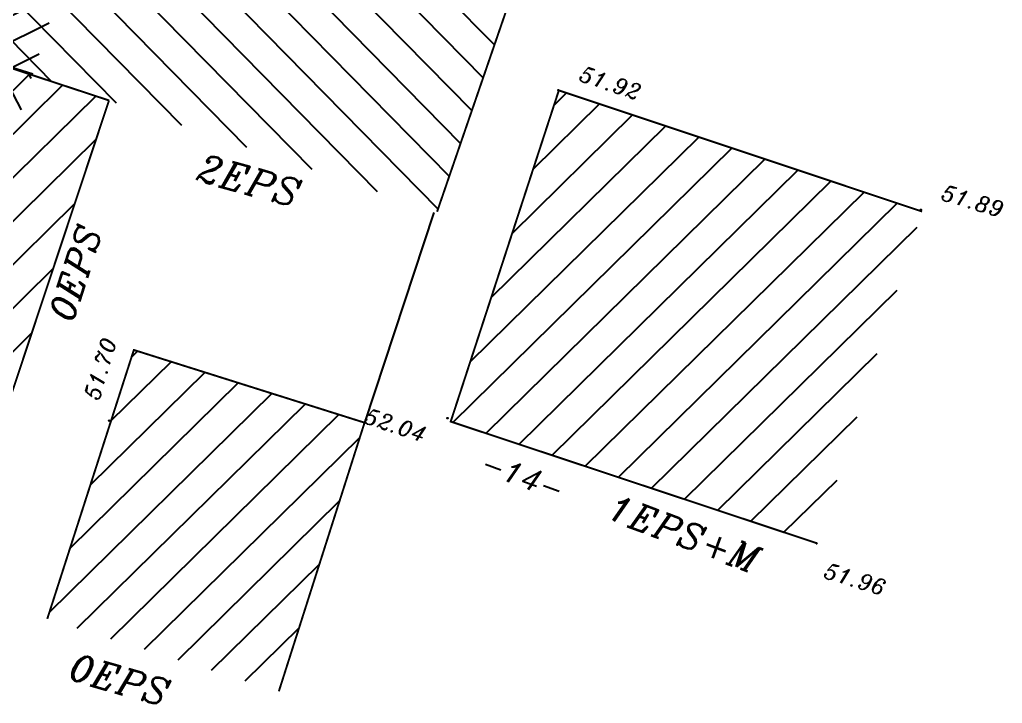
# Model space of a CAD drawing. Extents: x 661856 to 662117, y 6866905 to 6867165.
# Drawn here: x 662074.33 to 662099.66, y 6867001.86 to 6867019.48 of the extents above; entities that cross this region are included whole.
import ezdxf
from ezdxf.enums import TextEntityAlignment as Align

# ---------------------------------------------------------------- set-up
doc = ezdxf.new("R2010")
doc.units = 0
doc.linetypes.add('CONTINU', pattern=[0])
doc.linetypes.add('JSI_TCO2', pattern=[1, 0.5, 0.5])
doc.layers.get('0').update_dxf_attribs({"linetype": 'CONTINUOUS'})
for name, color, linetype in [('BATI', 6, 'CONTINUOUS'), ('BATI_PUBLIC', 7, 'CONTINU'), ('CLOTURE', 7, 'CONTINU'), ('COTE_ALTI', 8, 'CONTINU'), ('HACHURE', 7, 'CONTINUOUS'), ('NOM_DE_VOIE', 7, 'CONTINU')]:
    doc.layers.add(name, color=color, linetype=linetype)
doc.styles.add('ITALIC', font='italic.shx', dxfattribs={"height": 0.6})
doc.styles.get("Standard").update_dxf_attribs({"font": 'ARIALUNI.ttf', "height": 2})

# ---------------------------------------------------------------- blocks, each defined once
blk = doc.blocks.new('*X225')
at = {"layer": 'BATI', "color": 7, "linetype": 'CONTINU'}
for p, q in [((610710.69, 133524.474), (610710.99, 133524.774)), ((610710.189, 133522.841), (610711.847, 133524.499)), ((610709.687, 133521.208), (610712.703, 133524.224)), ((610709.185, 133519.574), (610713.56, 133523.95)), ((610708.683, 133517.941), (610714.417, 133523.675)), ((610708.99, 133517.116), (610715.274, 133523.401)), ((610709.819, 133516.814), (610715.292, 133522.288)), ((610710.648, 133516.512), (610714.753, 133520.617)), ((610711.477, 133516.21), (610714.214, 133518.946)), ((610712.306, 133515.907), (610713.674, 133517.276))]:
    blk.add_line(p, q, dxfattribs=at)
blk = doc.blocks.new('*X226')
at = {"layer": 'BATI', "color": 7, "linetype": 'CONTINU'}
for p, q in [((610727.087, 133523.267), (610727.405, 133523.585)), ((610726.561, 133521.61), (610728.26, 133523.308)), ((610726.036, 133519.953), (610729.114, 133523.032)), ((610725.51, 133518.296), (610729.969, 133522.755)), ((610724.984, 133516.639), (610730.824, 133522.478)), ((610724.551, 133515.074), (610731.678, 133522.201)), ((610725.407, 133514.799), (610732.533, 133521.925)), ((610726.262, 133514.523), (610733.388, 133521.648)), ((610727.118, 133514.247), (610734.242, 133521.371)), ((610727.973, 133513.971), (610735.097, 133521.094)), ((610728.828, 133513.695), (610735.951, 133520.818)), ((610729.684, 133513.419), (610736.473, 133520.207)), ((610730.539, 133513.143), (610735.97, 133518.574)), ((610731.395, 133512.867), (610735.468, 133516.94)), ((610732.25, 133512.591), (610734.966, 133515.306)), ((610733.106, 133512.315), (610734.463, 133513.673))]:
    blk.add_line(p, q, dxfattribs=at)
blk = doc.blocks.new('*X227')
at = {"layer": 'BATI', "color": 7, "linetype": 'CONTINU'}
for p, q in [((610716.253, 133516.682), (610716.409, 133516.838)), ((610715.738, 133515.036), (610717.276, 133516.573)), ((610715.223, 133513.389), (610718.142, 133516.308)), ((610714.708, 133511.743), (610719.009, 133516.044)), ((610714.193, 133510.097), (610719.875, 133515.779)), ((610714.916, 133509.688), (610720.742, 133515.514)), ((610715.784, 133509.425), (610721.608, 133515.249)), ((610716.652, 133509.161), (610722.155, 133514.664)), ((610717.519, 133508.898), (610721.647, 133513.025)), ((610718.387, 133508.634), (610721.139, 133511.386)), ((610719.255, 133508.371), (610720.631, 133509.746))]:
    blk.add_line(p, q, dxfattribs=at)
blk = doc.blocks.new('*X230')
at = {"layer": 'BATI_PUBLIC', "color": 7, "linetype": 'CONTINU'}
for p, q in [((610715.56, 133533.651), (610725.254, 133523.957)), ((610714.81, 133533.27), (610724.971, 133523.109)), ((610716.972, 133533.371), (610725.538, 133524.805)), ((610714.06, 133532.888), (610724.687, 133522.262)), ((610718.658, 133532.816), (610725.821, 133525.653)), ((610713.31, 133532.507), (610724.403, 133521.414)), ((610720.344, 133532.262), (610726.105, 133526.501)), ((610712.915, 133531.771), (610724.12, 133520.566)), ((610722.03, 133531.707), (610726.389, 133527.348)), ((610723.716, 133531.152), (610726.672, 133528.196)), ((610712.651, 133530.904), (610722.55, 133521.005)), ((610725.402, 133530.597), (610726.956, 133529.044)), ((610712.387, 133530.037), (610720.862, 133521.561)), ((610727.088, 133530.043), (610727.239, 133529.892)), ((610712.122, 133529.17), (610719.174, 133522.118)), ((610711.858, 133528.302), (610717.486, 133522.674)), ((610711.594, 133527.435), (610715.798, 133523.231)), ((610711.33, 133526.568), (610714.131, 133523.767)), ((610711.065, 133525.701), (610712.466, 133524.3))]:
    blk.add_line(p, q, dxfattribs=at)
blk = doc.blocks.new('P30100')
at = {"color": 0}
blk.add_circle((0, 0), 0.05, dxfattribs=at)
blk.add_attdef('COTE30100', (0.3, 0.3), '', height=0.3)
blk = doc.blocks.new('P30600')
at = {"color": 0}
blk.add_circle((0, 0), 0.05, dxfattribs=at)
blk.add_attdef('COTE30600', text='', height=0.3).set_placement((-0.3, -0.6), align=Align.RIGHT)
blk = doc.blocks.new('P30300')
at = {"color": 0}
blk.add_circle((0, 0), 0.05, dxfattribs=at)
blk.add_attdef('COTE30300', (0.3, -0.6), '', height=0.3)

msp = doc.modelspace()

# ---------------------------------------------------------------- hatches: boundary and pattern name
at = {"layer": 'HACHURE', "linetype": 'CONTINUOUS', "ltscale": 2}
h = msp.add_hatch(dxfattribs=at)
h.set_pattern_fill('_USER', color=256, scale=0.6, angle=26.4819, style=0, pattern_type=0)
h.set_pattern_definition([(26.48188, (661958.265, 6866695.073), (-0.2675489, 0.5370452), [])])
h.paths.add_polyline_path([(662088.69, 6867023.872), (662087.737, 6867021.027), (662077.094, 6867024.592), (662076.679, 6867024.385), (662074.659, 6867018.061), (662071.801, 6867018.974), (662074.206, 6867026.504), (662076.867, 6867027.832)])
h = msp.add_hatch(dxfattribs=at)
h.set_pattern_fill('_USER', color=256, scale=0.6, angle=117.7199, style=0, pattern_type=0)
h.set_pattern_definition([(117.71989, (661958.265, 6866695.073), (-0.5311393, -0.2790896), [])])
h.paths.add_polyline_path([(662071.801, 6867018.974), (662074.666, 6867018.083), (662072.316, 6867010.53), (662069.451, 6867011.421)])

# ---------------------------------------------------------------- linework, layer by layer
at = {"layer": 'BATI', "color": 7, "linetype": 'CONTINU', "const_width": 0.05}
for points in [[(662076.631, 6867017.396), (662074.084, 6867009.732), (662069.45, 6867011.466), (662071.829, 6867018.98)], [(662097.587, 6867014.535), (662088.225, 6867017.655), (662085.438, 6867009.123), (662094.879, 6867005.988)], [(662075.04, 6867004.042), (662077.271, 6867010.968), (662083.217, 6867009.095), (662081.008, 6867002.174)]]:
    msp.add_lwpolyline(points, dxfattribs=at)
at = {"layer": 'BATI', "linetype": 'JSI_TCO2', "ltscale": 2, "elevation": 57.333, "flags": 128}
msp.add_lwpolyline([(662071.801, 6867018.974), (662074.666, 6867018.083)], dxfattribs=at)
at = {"layer": 'BATI_PUBLIC', "color": 7, "linetype": 'CONTINU', "const_width": 0.05}
msp.add_lwpolyline([(662085.086, 6867014.528), (662088.341, 6867023.989), (662076.884, 6867027.866), (662074.2, 6867026.53), (662071.829, 6867018.98), (662076.631, 6867017.396)], dxfattribs=at)
at = {"layer": 'CLOTURE', "color": 7, "linetype": 'CONTINU'}
msp.add_lwpolyline([(662085.007, 6867014.511), (662083.217, 6867009.095)], dxfattribs=at)

# ---------------------------------------------------------------- block references
at = {"layer": 'BATI', "color": 7, "linetype": 'CONTINU', "rotation": 359.5109627095217}
for name in ['*X225', '*X226', '*X227']:
    msp.add_blockref(name, (50243.611, 6738711.553), dxfattribs=at)
at = {"layer": 'BATI_PUBLIC', "color": 7, "linetype": 'CONTINU', "rotation": 359.5109627095217}
msp.add_blockref('*X230', (50243.611, 6738711.553), dxfattribs=at)
at = {"layer": 'COTE_ALTI', "color": 8}
ref = msp.add_blockref('P30100', (662088.211, 6867017.659, 51.92), dxfattribs=dict(at, xscale=0.1999999999630791, yscale=0.1999999999630791, rotation=341.5109655832211))
ref.add_attrib('COTE30100', '51.92', (662088.717, 6867017.912, 51.92), dxfattribs={"color": 8, "height": 0.4, "rotation": 341.511, "style": 'ITALIC'})
ref = msp.add_blockref('P30100', (662097.554, 6867014.578, 51.89), dxfattribs=dict(at, xscale=0.2000000000932818, yscale=0.2000000000932818, rotation=343.3109654157499))
ref.add_attrib('COTE30100', '51.89', (662098.052, 6867014.846, 51.89), dxfattribs={"color": 8, "height": 0.4, "rotation": 343.311, "style": 'ITALIC'})
ref = msp.add_blockref('P30100', (662076.636, 6867009.147, 51.7), dxfattribs=dict(at, xscale=0.2000000003706532, yscale=0.2000000003706532, rotation=73.31096317646008))
ref.add_attrib('COTE30100', '51.70', (662076.368, 6867009.645, 51.7), dxfattribs={"color": 8, "height": 0.4, "rotation": 73.311, "style": 'ITALIC'})
ref = msp.add_blockref('P30600', (662085.356, 6867009.213, 52.04), dxfattribs=dict(at, xscale=0.1999999999630791, yscale=0.1999999999630791, rotation=341.5109655832211))
ref.add_attrib('COTE30600', '52.04', dxfattribs={"color": 8, "height": 0.4, "rotation": 341.511, "style": 'ITALIC'}).set_placement((662084.723, 6867008.582, 52.04), align=Align.RIGHT)
ref = msp.add_blockref('P30300', (662094.87, 6867005.986, 51.96), dxfattribs=dict(at, xscale=0.2000000000932818, yscale=0.2000000000932818, rotation=343.3109654157499))
ref.add_attrib('COTE30300', '51.96', (662095.023, 6867005.105, 51.96), dxfattribs={"color": 8, "height": 0.4, "rotation": 343.311, "style": 'ITALIC'})

# ---------------------------------------------------------------- texts
at = {"layer": 'NOM_DE_VOIE', "color": 7, "style": 'ITALIC'}
for s, height, rotation, p in [('2EPS                                                                           ', 0.70215, 344.4158, (662078.844, 6867015.36)), ('0EPS                                                                           ', 0.65212, 72.2511, (662075.694, 6867011.659)), ('-14-                                                                           ', 0.54834, 339.7289, (662086.165, 6867007.84)), ('1EPS+M                                                                         ', 0.66677, 339.4394, (662089.426, 6867006.642)), ('0EPS                                                                           ', 0.67937, 343.7621, (662075.554, 6867002.508))]:
    msp.add_text(s, height=height, rotation=rotation, dxfattribs=at).set_placement(p)

doc.saveas('drawing.dxf')
